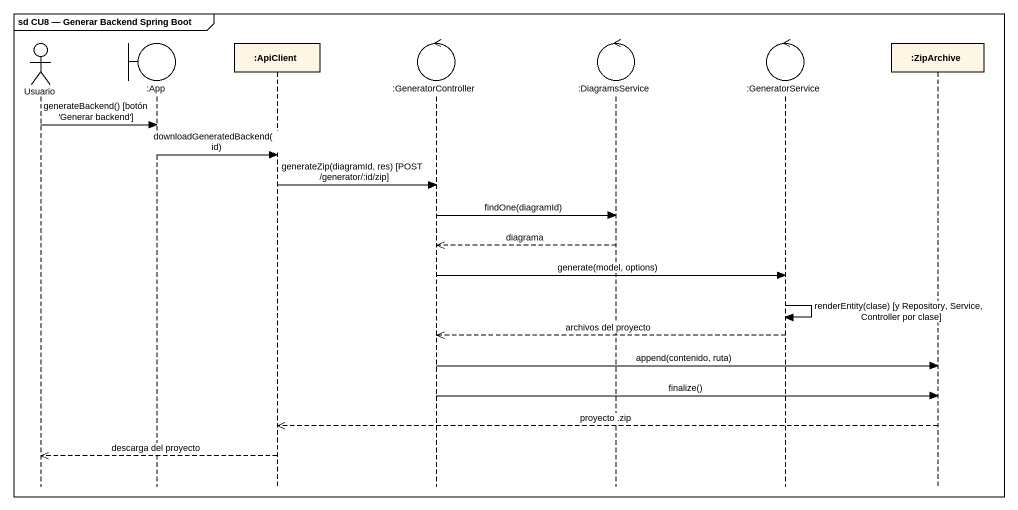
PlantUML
@startuml
mainframe sd CU8 — Generar Backend Spring Boot
hide footbox
actor Usuario
boundary ":App" as App
participant ":ApiClient" as ApiClient
control ":GeneratorController" as GeneratorController
control ":DiagramsService" as DiagramsService
control ":GeneratorService" as GeneratorService
participant ":ZipArchive" as ZipArchive

Usuario -> App : generateBackend() [botón 'Generar backend']
App -> ApiClient : downloadGeneratedBackend(id)
ApiClient -> GeneratorController : generateZip(diagramId, res) [POST /generator/:id/zip]
GeneratorController -> DiagramsService : findOne(diagramId)
DiagramsService -->> GeneratorController : diagrama
GeneratorController -> GeneratorService : generate(model, options)
GeneratorService -> GeneratorService : renderEntity(clase) [y Repository, Service, Controller por clase]
GeneratorService -->> GeneratorController : archivos del proyecto
GeneratorController -> ZipArchive : append(contenido, ruta)
GeneratorController -> ZipArchive : finalize()
ZipArchive -->> ApiClient : proyecto .zip
ApiClient -->> Usuario : descarga del proyecto
@enduml
